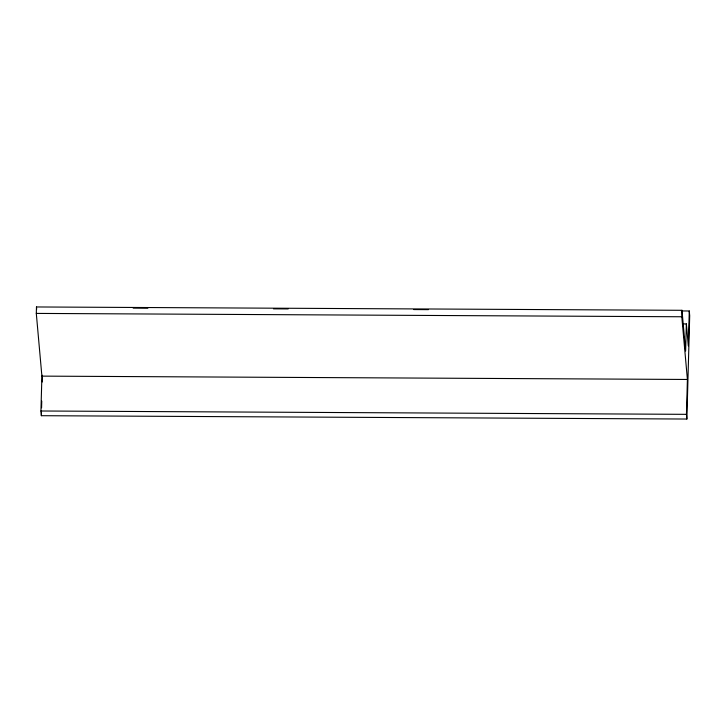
<?xml version="1.0" encoding="UTF-8"?>
<svg xmlns="http://www.w3.org/2000/svg" width="726" height="726" viewBox="0 0 726 726"><rect width="100%" height="100%" fill="white"/><g stroke="black" fill="none" stroke-linecap="round" stroke-linejoin="round"><path stroke-width="1.09" d="M681.351 310.946L689.283 310.991L689.7 315.692L686.869 419.038L41.364 415.699L40.937 410.998L41.899 376.122L36.3 313.414L36.482 306.962L681.986 310.301L685.625 351.057L686.369 323.923L682.966 323.905M41.364 415.699L41.482 411.206M41.573 407.84L41.763 401.097M42.28 382.003L42.471 375.26M686.869 419.038L686.451 414.337L687.404 379.462L681.805 316.763L681.986 310.301M689.283 310.991L688.321 345.875L686.369 323.923M133.157 308.114L147.868 308.187M273.466 308.84L288.177 308.913M413.775 309.566L428.485 309.639M36.3 313.414L681.805 316.763M41.899 376.122L687.404 379.462M40.937 410.998L686.451 414.337M36.482 306.962L36.681 309.212"/></g></svg>
